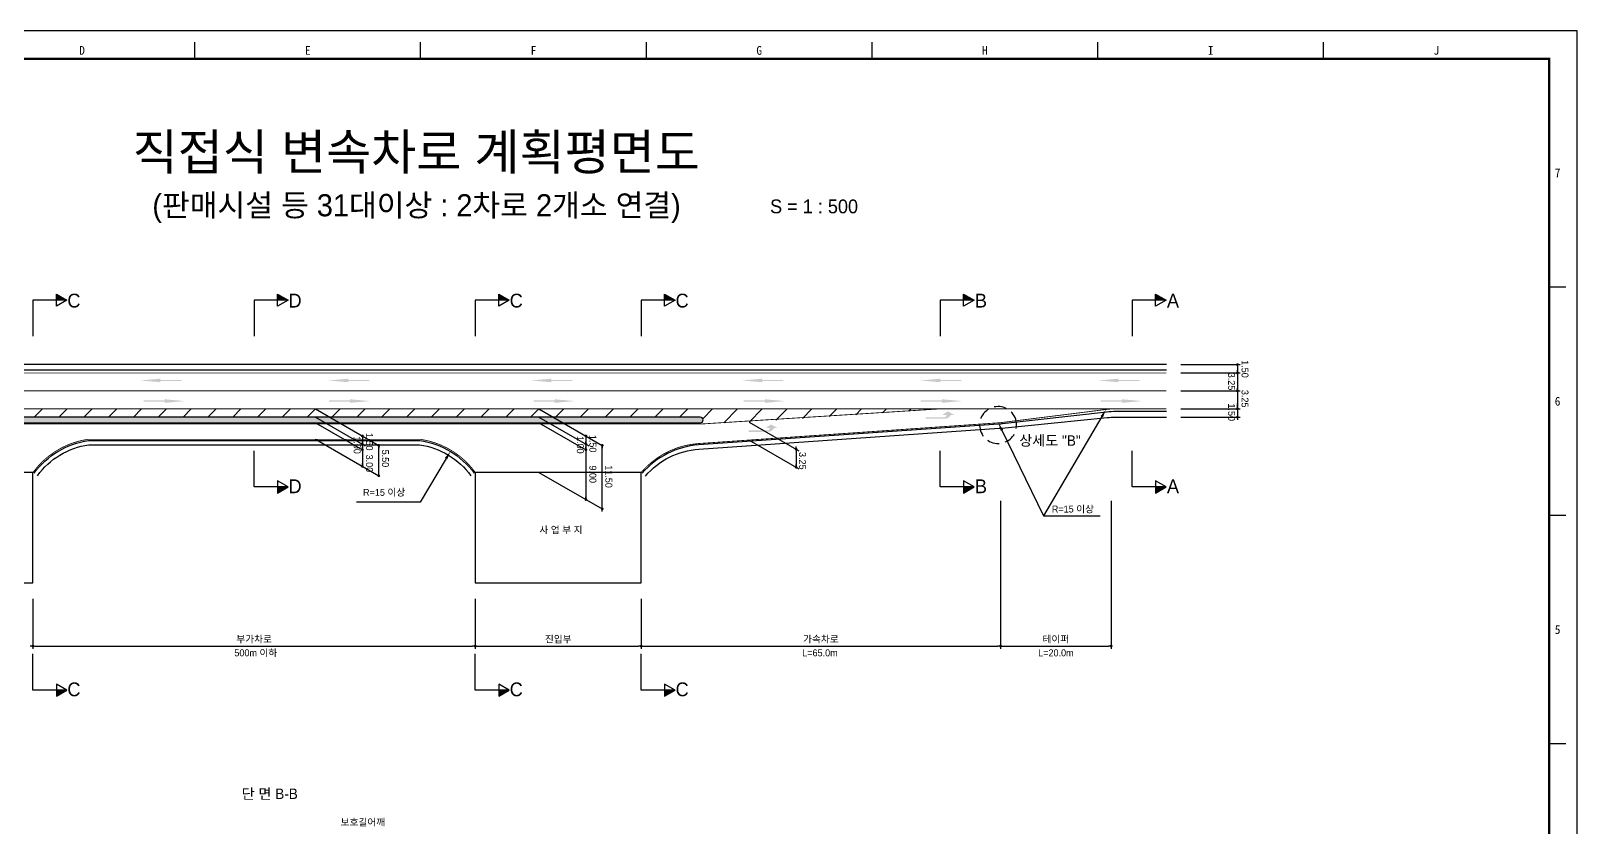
# Model space of a CAD drawing. Header units: millimetres. Extents: x 456 to 880, y -4 to 296.
# Drawn here: x 600.1 to 879.7, y 151.5 to 295.6 of the extents above; entities that cross this region are included whole.
import ezdxf
from ezdxf.enums import TextEntityAlignment as Align

# ---------------------------------------------------------------- set-up
doc = ezdxf.new("R2010")
doc.units = ezdxf.units.MM
doc.linetypes.add('HIDDEN', pattern=[9.525, 6.35, -3.175])
for name, color, linetype in [('CC-GSTR-0004', 4, 'Continuous'), ('CM-LANE-0030', 30, 'Continuous'), ('CZ-DIMT-0002', 7, 'Continuous'), ('CZ-LIN1-0007', 7, 'Continuous'), ('CZ-LIN2-0003', 3, 'Continuous'), ('CZ-LINE-0001', 7, 'Continuous'), ('CZ-TEXT-BOX0', 7, 'Continuous'), ('TITLE', 7, 'Continuous')]:
    doc.layers.add(name, color=color, linetype=linetype)
doc.styles.add('돋움', font='')
doc.styles.add('돋음체', font='')
doc.styles.get('돋움').set_extended_font_data('Dotum')
doc.styles.get('돋음체').set_extended_font_data('DotumChe')

# ---------------------------------------------------------------- blocks, each defined once
blk = doc.blocks.new('_Dot')
at = {"color": 0, "linetype": 'ByBlock', "lineweight": -2}
blk.add_line((-0.5, 0), (-1, 0), dxfattribs=at)
at = {"color": 0, "linetype": 'ByBlock', "const_width": 0.5}
blk.add_lwpolyline([(-0.25, 0, 1), (0.25, 0, 1)], format="xyb", close=True, dxfattribs=at)

msp = doc.modelspace()

# ---------------------------------------------------------------- hatches: boundary and pattern name
at = {"layer": 'CM-LANE-0030'}
h = msp.add_hatch(dxfattribs=at)
h.set_pattern_fill('ANSI31', color=256, style=0)
h.set_pattern_definition([(45, (-1527.9705, -3.589), (-2.245064, 2.245064), [])])
h.paths.add_polyline_path([(764.54, 227.23), (545.72, 227.23), (561.08, 224.93, -0.015132), (562.16, 224.73), (564.11, 224.73, 0.001024), (564.03, 224.76, -0.857281), (564.18, 225.73), (721.17, 225.73, -0.966023), (721.2, 224.73), (721.18, 224.73), (728.42, 224.73)])
at = {"layer": 'CZ-LIN1-0007'}
for points in [[(623.52, 232.69), (623.52, 232.48), (627.34, 232.48), (627.34, 232.27), (623.52, 232.27), (623.52, 232.05), (619.87, 232.37)], [(657.51, 232.69), (657.51, 232.48), (661.34, 232.48), (661.34, 232.27), (657.51, 232.27), (657.51, 232.05), (653.86, 232.37)], [(694.2, 232.69), (694.2, 232.48), (698.03, 232.48), (698.03, 232.27), (694.2, 232.27), (694.2, 232.05), (690.55, 232.37)], [(732.39, 232.69), (732.39, 232.48), (736.21, 232.48), (736.21, 232.27), (732.39, 232.27), (732.39, 232.05), (728.74, 232.37)], [(764.58, 232.69), (764.58, 232.48), (768.41, 232.48), (768.41, 232.27), (764.58, 232.27), (764.58, 232.05), (760.93, 232.37)], [(796.79, 232.69), (796.79, 232.48), (800.61, 232.48), (800.61, 232.27), (796.79, 232.27), (796.79, 232.05), (793.14, 232.37)], [(624.3, 228.96), (624.3, 228.75), (620.48, 228.75), (620.48, 228.54), (624.3, 228.54), (624.3, 228.32), (627.95, 228.64)], [(657.82, 228.96), (657.82, 228.75), (653.99, 228.75), (653.99, 228.54), (657.82, 228.54), (657.82, 228.32), (661.47, 228.64)], [(694.84, 228.96), (694.84, 228.75), (691.01, 228.75), (691.01, 228.54), (694.84, 228.54), (694.84, 228.32), (698.49, 228.64)], [(732.86, 228.96), (732.86, 228.75), (729.04, 228.75), (729.04, 228.54), (732.86, 228.54), (732.86, 228.32), (736.51, 228.64)], [(764.88, 228.96), (764.88, 228.75), (761.05, 228.75), (761.05, 228.54), (764.88, 228.54), (764.88, 228.32), (768.53, 228.64)], [(765.45, 225.45, 0.267976), (766.48, 226.14), (767.11, 226.13), (765.94, 226.79), (764.99, 226.14), (765.69, 226.14, -0.504994), (765.38, 225.72), (761.91, 225.7), (761.92, 225.43)], [(797.44, 228.96), (797.44, 228.75), (793.61, 228.75), (793.61, 228.54), (797.44, 228.54), (797.44, 228.32), (801.09, 228.64)], [(733.48, 223.08, 0.267976), (734.51, 223.76), (735.14, 223.76), (733.96, 224.42), (733.02, 223.77), (733.71, 223.77, -0.504994), (733.4, 223.35), (729.94, 223.33), (729.94, 223.06)]]:
    msp.add_hatch(color=256, dxfattribs=at).paths.add_polyline_path(points)
at = {"layer": 'CZ-LIN2-0003'}
h = msp.add_hatch(dxfattribs=at)
h.set_pattern_fill('CROSS', color=256, scale=0.075, style=0)
h.set_pattern_definition([(0, (-1527.9705, -3.5891), (0.47625, 0.47625), [0.238125, -0.714375]), (90, (-1527.85145, -3.70817), (-0.47625, 0.47625), [0.238125, -0.714375])])
h.paths.add_polyline_path([(721.17, 225.73), (564.18, 225.73, 0.857281), (564.03, 224.76, -0.001024), (564.11, 224.73), (721.17, 224.73, 1)])
at = {"layer": 'CZ-LINE-0001'}
for points in [[(604.72, 248), (604.72, 246.9), (606.62, 246.9)], [(644.72, 248), (644.72, 246.9), (646.62, 246.9)], [(684.72, 248), (684.72, 246.9), (686.62, 246.9)], [(714.72, 248), (714.72, 246.9), (716.62, 246.9)], [(768.78, 248), (768.78, 246.9), (770.68, 246.9)], [(803.5, 248), (803.5, 246.9), (805.41, 246.9)], [(646.62, 213.09), (644.72, 213.09), (644.72, 211.99)], [(770.68, 213.09), (768.78, 213.09), (768.78, 211.99)], [(805.41, 213.09), (803.5, 213.09), (803.5, 211.99)], [(606.62, 176.34), (604.72, 176.34), (604.72, 175.24)], [(686.62, 176.34), (684.72, 176.34), (684.72, 175.24)], [(716.62, 176.34), (714.72, 176.34), (714.72, 175.24)]]:
    msp.add_hatch(color=256, dxfattribs=at).paths.add_polyline_path(points)

# ---------------------------------------------------------------- linework, layer by layer
at = {"color": 0, "linetype": 'ByBlock', "lineweight": -2}
for p, q in [((818.31, 234.98), (818.31, 234.73)), ((818.31, 233.98), (818.31, 234.23)), ((818.31, 233.48), (818.31, 233.23)), ((818.31, 230.73), (818.31, 230.98)), ((818.31, 230.23), (818.31, 229.98)), ((818.31, 227.48), (818.31, 227.73)), ((818.31, 227.48), (818.31, 227.73)), ((818.31, 225.48), (818.31, 225.23)), ((818.31, 225.48), (818.31, 225.23)), ((660.06, 222.08), (660.06, 221.83)), ((660.06, 221.08), (660.06, 221.33)), ((700.48, 222.08), (700.48, 221.83)), ((700.48, 221.08), (700.48, 221.33)), ((660.06, 220.58), (660.06, 220.33)), ((660.06, 220.08), (660.06, 220.33)), ((663.02, 220.37), (663.02, 220.12)), ((700.48, 220.58), (700.48, 220.33)), ((700.48, 220.08), (700.48, 220.33)), ((703.43, 220.37), (703.43, 220.12)), ((738.5, 220.19), (738.5, 220.44)), ((738.5, 219.69), (738.5, 219.44)), ((660.06, 217.08), (660.06, 217.33)), ((663.02, 215.37), (663.02, 215.62)), ((738.5, 216.94), (738.5, 217.19)), ((700.48, 211.08), (700.48, 211.33)), ((703.43, 209.37), (703.43, 209.62))]:
    msp.add_line(p, q, dxfattribs=at)
at = {"color": 0, "linetype": 'ByBlock', "const_width": 0.25}
for points in [[(818.31, 235.11, 1), (818.31, 235.36, 1)], [(818.31, 233.86, 1), (818.31, 233.61, 1)], [(818.31, 233.61, 1), (818.31, 233.86, 1)], [(818.31, 230.61, 1), (818.31, 230.36, 1)], [(818.31, 230.36, 1), (818.31, 230.61, 1)], [(818.31, 227.36, 1), (818.31, 227.11, 1)], [(818.31, 227.36, 1), (818.31, 227.11, 1)], [(818.31, 225.61, 1), (818.31, 225.86, 1)], [(818.31, 225.61, 1), (818.31, 225.86, 1)], [(660.06, 222.2, 1), (660.06, 222.45, 1)], [(660.06, 220.95, 1), (660.06, 220.7, 1)], [(660.06, 220.7, 1), (660.06, 220.95, 1)], [(700.48, 222.2, 1), (700.48, 222.45, 1)], [(700.48, 220.7, 1), (700.48, 220.95, 1)], [(700.48, 220.95, 1), (700.48, 220.7, 1)], [(660.06, 219.95, 1), (660.06, 219.7, 1)], [(663.02, 220.5, 1), (663.02, 220.75, 1)], [(700.48, 219.95, 1), (700.48, 219.7, 1)], [(703.43, 220.5, 1), (703.43, 220.75, 1)], [(738.5, 220.06, 1), (738.5, 219.81, 1)], [(738.5, 219.81, 1), (738.5, 220.06, 1)], [(660.06, 216.95, 1), (660.06, 216.7, 1)], [(663.02, 215.25, 1), (663.02, 215, 1)], [(738.5, 216.81, 1), (738.5, 216.56, 1)], [(700.48, 210.95, 1), (700.48, 210.7, 1)], [(703.43, 209.25, 1), (703.43, 209, 1)]]:
    msp.add_lwpolyline(points, format="xyb", close=True, dxfattribs=at)
at = {"layer": 'CC-GSTR-0004'}
for points in [[(805.48, 235.23), (520.48, 235.23)], [(805.48, 234.23), (520.48, 234.23)]]:
    msp.add_lwpolyline(points, dxfattribs=at)
for points in [[(805.48, 226.73), (796.32, 226.73, 0.028022), (794.64, 226.64), (794.64, 226.64), (775.8, 224.52), (775.8, 224.52, -0.010735), (775.16, 224.46), (775.16, 224.46), (720.86, 220.7, 0.201252), (710.67, 215.57)], [(711.24, 215.08, -0.201252), (720.92, 219.95), (775.25, 223.72, 0.007667), (775.71, 223.75), (794.74, 225.66, -0.024952), (796.23, 225.73), (805.48, 225.73)], [(600.68, 215.59, -0.202063), (610.5, 221.48), (670.46, 221.48, -0.202063), (680.28, 215.59, -0.202063)], [(601.29, 215.14, -0.201084), (610.56, 220.73), (670.41, 220.73, -0.201084), (679.67, 215.14, -0.201084)]]:
    msp.add_lwpolyline(points, format="xyb", dxfattribs=at)
at = {"layer": 'CM-LANE-0030', "const_width": 0.15}
msp.add_lwpolyline([(805.48, 230.48), (520.48, 230.48)], dxfattribs=at)
msp.add_lwpolyline([(721.18, 224.48), (564.11, 224.48, -0.06063), (564.11, 224.48), (545.72, 227.23), (764.54, 227.23)], format="xyb", close=True, dxfattribs=at)
at = {"layer": 'CZ-LIN1-0007', "const_width": 0.15}
msp.add_lwpolyline([(805.48, 233.73), (520.48, 233.73)], dxfattribs=at)
for points in [[(805.48, 227.23), (796.41, 227.23), (796.41, 227.23, 0.031099), (794.55, 227.12), (775.89, 224.78), (775.89, 224.78, -0.01381), (775.07, 224.7), (775.07, 224.7), (720.85, 220.95, 0.201252), (710.48, 215.73)], [(600.48, 215.73, -0.202373), (610.48, 221.73), (670.48, 221.73, -0.202373), (680.48, 215.73)]]:
    msp.add_lwpolyline(points, format="xyb", dxfattribs=at)
at = {"layer": 'CZ-LIN1-0007', "linetype": 'HIDDEN', "const_width": 0.15}
msp.add_lwpolyline([(764.54, 227.23), (796.41, 227.23)], dxfattribs=at)
at = {"layer": 'CZ-LIN2-0003'}
msp.add_lwpolyline([(721.18, 224.73), (721.2, 224.73, 0.966023), (721.17, 225.73), (564.18, 225.73, 0.857281), (564.03, 224.76, -0.001024), (564.11, 224.73)], format="xyb", close=True, dxfattribs=at)
for points in [[(600.48, 215.73), (570.48, 215.73), (570.48, 195.73), (600.48, 195.73)], [(710.48, 215.73), (680.48, 215.73), (680.48, 195.73), (710.48, 195.73)]]:
    msp.add_lwpolyline(points, close=True, dxfattribs=at)
at = {"layer": 'CZ-LINE-0001'}
for p, q in [((606.62, 246.9), (600.48, 246.9)), ((600.48, 246.9), (600.48, 240.36)), ((604.72, 245.8), (604.72, 248)), ((604.72, 248), (606.62, 246.9)), ((606.62, 246.9), (604.72, 245.8)), ((646.62, 246.9), (640.48, 246.9)), ((640.48, 246.9), (640.48, 240.36)), ((644.72, 245.8), (644.72, 248)), ((644.72, 248), (646.62, 246.9)), ((646.62, 246.9), (644.72, 245.8)), ((686.62, 246.9), (680.48, 246.9)), ((680.48, 246.9), (680.48, 240.36)), ((684.72, 245.8), (684.72, 248)), ((684.72, 248), (686.62, 246.9)), ((686.62, 246.9), (684.72, 245.8)), ((716.62, 246.9), (710.48, 246.9)), ((710.48, 246.9), (710.48, 240.36)), ((714.72, 245.8), (714.72, 248)), ((714.72, 248), (716.62, 246.9)), ((716.62, 246.9), (714.72, 245.8)), ((770.68, 246.9), (764.54, 246.9)), ((764.54, 246.9), (764.54, 240.36)), ((768.78, 245.8), (768.78, 248)), ((768.78, 248), (770.68, 246.9)), ((770.68, 246.9), (768.78, 245.8)), ((805.41, 246.9), (799.26, 246.9)), ((799.26, 246.9), (799.26, 240.36)), ((803.5, 245.8), (803.5, 248)), ((803.5, 248), (805.41, 246.9)), ((805.41, 246.9), (803.5, 245.8)), ((808.08, 235.23), (818.81, 235.23)), ((808.08, 233.73), (818.81, 233.73)), ((808.08, 233.73), (818.81, 233.73)), ((818.31, 234.73), (818.31, 225.73)), ((808.08, 230.48), (818.81, 230.48)), ((651.57, 227.23), (663.02, 220.62)), ((691.98, 227.23), (703.43, 220.62)), ((808.08, 227.23), (818.81, 227.23)), ((808.08, 227.23), (818.81, 227.23)), ((818.31, 227.73), (818.31, 228.23)), ((651.57, 225.73), (660.56, 220.54)), ((651.57, 225.73), (660.56, 220.54)), ((651.57, 224.73), (660.06, 219.83)), ((691.98, 225.73), (700.98, 220.54)), ((691.98, 225.73), (700.98, 220.54)), ((691.98, 224.73), (700.48, 219.83)), ((730, 224.84), (739, 219.65)), ((808.08, 225.73), (818.81, 225.73)), ((808.08, 225.73), (818.81, 225.73)), ((651.57, 221.73), (663.02, 215.12)), ((660.06, 222.33), (660.06, 216.83)), ((700.48, 221.83), (700.48, 210.83)), ((730, 221.59), (739, 216.4)), ((640.48, 213.09), (640.48, 219.63)), ((663.02, 215.12), (663.02, 220.62)), ((703.43, 208.63), (703.43, 220.62)), ((738.5, 219.44), (738.5, 216.43)), ((764.54, 213.09), (764.54, 219.63)), ((799.26, 213.09), (799.26, 219.63)), ((691.98, 215.73), (703.43, 209.12)), ((646.62, 213.09), (640.48, 213.09)), ((646.62, 213.09), (644.72, 214.19)), ((644.72, 214.19), (644.72, 211.99)), ((644.72, 211.99), (646.62, 213.09)), ((770.68, 213.09), (764.54, 213.09)), ((770.68, 213.09), (768.78, 214.19)), ((768.78, 214.19), (768.78, 211.99)), ((768.78, 211.99), (770.68, 213.09)), ((805.41, 213.09), (799.26, 213.09)), ((805.41, 213.09), (803.5, 214.19)), ((803.5, 214.19), (803.5, 211.99)), ((803.5, 211.99), (805.41, 213.09)), ((775.48, 210.58), (775.48, 183.8)), ((775.48, 210.58), (775.48, 183.8)), ((795.48, 210.58), (795.48, 183.8)), ((783.22, 207.85), (793.49, 207.85)), ((600.48, 192.86), (600.48, 183.8)), ((600.48, 192.86), (600.48, 183.8)), ((680.48, 192.86), (680.48, 183.8)), ((680.48, 192.86), (680.48, 183.8)), ((710.48, 192.86), (710.48, 183.8)), ((710.48, 192.86), (710.48, 183.8)), ((600.48, 176.34), (600.48, 182.88)), ((600.98, 184.3), (679.98, 184.3)), ((680.48, 176.34), (680.48, 182.88)), ((680.98, 184.3), (709.98, 184.3)), ((710.48, 176.34), (710.48, 182.88)), ((710.98, 184.3), (774.98, 184.3)), ((775.98, 184.3), (794.98, 184.3)), ((606.62, 176.34), (600.48, 176.34)), ((606.62, 176.34), (604.72, 177.43)), ((604.72, 177.43), (604.72, 175.24)), ((604.72, 175.24), (606.62, 176.34)), ((686.62, 176.34), (680.48, 176.34)), ((686.62, 176.34), (684.72, 177.43)), ((684.72, 177.43), (684.72, 175.24)), ((684.72, 175.24), (686.62, 176.34)), ((716.62, 176.34), (710.48, 176.34)), ((716.62, 176.34), (714.72, 177.43)), ((714.72, 177.43), (714.72, 175.24)), ((714.72, 175.24), (716.62, 176.34))]:
    msp.add_line(p, q, dxfattribs=at)
at = {"layer": 'CZ-LINE-0001', "linetype": 'HIDDEN', "ltscale": 0.35}
msp.add_line((778.35, 224.69), (778.35, 224.69), dxfattribs=at)
at = {"layer": 'CZ-LINE-0001'}
for points in [[(793.79, 225.82), (783.22, 207.85)], [(775.72, 223.35), (783.22, 207.85)], [(675.2, 218.24), (670.48, 210.35), (659, 210.35)]]:
    msp.add_lwpolyline(points, dxfattribs=at)
at = {"layer": 'CZ-LINE-0001', "linetype": 'HIDDEN', "ltscale": 0.35}
msp.add_arc((775.03, 224.3), 3.35, 6.7667, 6.749, dxfattribs=at)
at = {"layer": 'CZ-LINE-0001'}
for points in [[(793.58, 225.95), (794.55, 227.12), (794.01, 225.7)], [(775.5, 223.25), (775.07, 224.7), (775.95, 223.46)], [(674.98, 218.37), (675.97, 219.53), (675.41, 218.11)]]:
    msp.add_solid(points, dxfattribs=at)
at = {"layer": 'TITLE', "color": 7, "linetype": 'Continuous'}
for p, q in [((629.76, 290.59), (629.76, 293.61)), ((670.59, 290.59), (670.59, 293.61)), ((711.41, 290.59), (711.41, 293.61)), ((752.24, 290.59), (752.24, 293.61)), ((793.06, 290.59), (793.06, 293.61)), ((833.88, 290.59), (833.88, 293.61)), ((877.73, 249.26), (874.71, 249.26)), ((877.73, 207.93), (874.71, 207.93)), ((877.73, 166.6), (874.71, 166.6))]:
    msp.add_line(p, q, dxfattribs=at)
at = {"layer": 'TITLE'}
msp.add_lwpolyline([(456.38, -3.75), (879.74, -3.75), (879.74, 295.63), (456.38, 295.63)], close=True, dxfattribs=at)
at = {"layer": 'TITLE', "linetype": 'Continuous', "const_width": 0.403}
msp.add_lwpolyline([(466.46, 1.29), (466.46, 290.59), (874.71, 290.59), (874.71, 1.29)], close=True, dxfattribs=at)

# ---------------------------------------------------------------- block references
at = {"layer": 'CZ-LINE-0001', "xscale": 0.5, "yscale": 0.5, "zscale": 0.5}
for p in [(600.48, 184.3), (680.48, 184.3), (710.48, 184.3), (775.48, 184.3), (795.48, 184.3)]:
    msp.add_blockref('_Dot', p, dxfattribs=at)
at = {"layer": 'CZ-LINE-0001', "xscale": 0.5, "yscale": 0.5, "zscale": 0.5, "rotation": 180}
for p in [(600.48, 184.3), (680.48, 184.3), (710.48, 184.3), (775.48, 184.3)]:
    msp.add_blockref('_Dot', p, dxfattribs=at)

# ---------------------------------------------------------------- texts
at = {"layer": 'CZ-DIMT-0002', "style": '돋움'}
for s, height, p in [('C', 2.5, (607.88, 246.82)), ('D', 2.5, (647.88, 246.82)), ('C', 2.5, (687.88, 246.82)), ('C', 2.5, (717.88, 246.82)), ('B', 2.5, (771.93, 246.82)), ('A', 2.5, (806.66, 246.82)), ('상세도 "B"', 1.875, (784.41, 221.5)), ('D', 2.5, (647.88, 213.22)), ('R=15 이상', 1.25, (663.99, 212.12)), ('B', 2.5, (771.93, 213.22)), ('A', 2.5, (806.66, 213.22)), ('R=15 이상', 1.25, (788.56, 209.1)), ('사 업 부 지', 1.25, (695.97, 205.32)), ('500m 이하', 1.25, (640.78, 183.08)), ('L=65.0m', 1.25, (742.81, 183.08)), ('L=20.0m', 1.25, (785.48, 183.08)), ('C', 2.5, (607.88, 176.47)), ('C', 2.5, (687.88, 176.47)), ('C', 2.5, (717.88, 176.47))]:
    msp.add_text(s, height=height, dxfattribs=at).set_placement(p, align=Align.MIDDLE_CENTER)
for s, p in [('1.50', (819.06, 236.04)), ('3.25', (816.63, 233.77)), ('3.25', (819.06, 230.66)), ('1.50', (816.63, 228.21))]:
    msp.add_text(s, height=1.25, rotation=270, dxfattribs=at).set_placement(p)
at = {"layer": 'CZ-DIMT-0002', "char_height": 1.25, "attachment_point": 5, "rotation": 270, "style": '돋움'}
for s, insert in [('1.00', (659.1, 220.68)), ('1.50', (661.32, 221.28)), ('1.00', (699.46, 220.72)), ('1.50', (701.73, 220.94)), ('3.00', (661.32, 217.36)), ('5.50', (664.21, 218.26)), ('3.25', (739.65, 217.83)), ('9.00', (701.73, 215.4)), ('11.50', (704.62, 214.98))]:
    msp.add_mtext(s, dxfattribs=dict(at, insert=insert))
at = {"layer": 'CZ-LINE-0001', "char_height": 1.25, "attachment_point": 5, "style": '돋움'}
for s, insert in [('\\A1;부가차로', (640.48, 185.5)), ('\\A1;진입부', (695.48, 185.5)), ('\\A1;가속차로', (742.98, 185.5)), ('\\A1;테이퍼', (785.48, 185.5)), ('\\A1;보호길어깨', (660.15, 152.36))]:
    msp.add_mtext(s, dxfattribs=dict(at, insert=insert))
at = {"layer": 'CZ-TEXT-BOX0', "style": '돋움'}
msp.add_text('단 면 B-B', height=1.875, dxfattribs=at).set_placement((643.3, 157.57), align=Align.MIDDLE_CENTER)
at = {"layer": 'TITLE', "color": 3, "linetype": 'Continuous', "style": '돋음체'}
for s, p in [('D', (609.35, 292.1)), ('E', (650.17, 292.1)), ('F', (691, 292.1)), ('G', (731.82, 292.1)), ('H', (772.65, 292.1)), ('I', (813.47, 292.1)), ('J', (854.3, 292.1)), ('7', (876.22, 269.93)), ('6', (876.22, 228.6)), ('5', (876.22, 187.27))]:
    msp.add_text(s, height=1.59, dxfattribs=at).set_placement(p, align=Align.MIDDLE)
at = {"layer": 'TITLE', "style": '돋움'}
for s, height, p in [('직접식 변속차로 계획평면도', 6.5, (669.8, 273.71)), ('(판매시설 등 31대이상 : 2차로 2개소 연결)', 4, (669.85, 264.08))]:
    msp.add_text(s, height=height, dxfattribs=at).set_placement(p, align=Align.MIDDLE_CENTER)
msp.add_text('S = 1 : 500', height=2.5, dxfattribs=at).set_placement((733.79, 263.87), align=Align.MIDDLE_LEFT)

doc.saveas('drawing.dxf')
